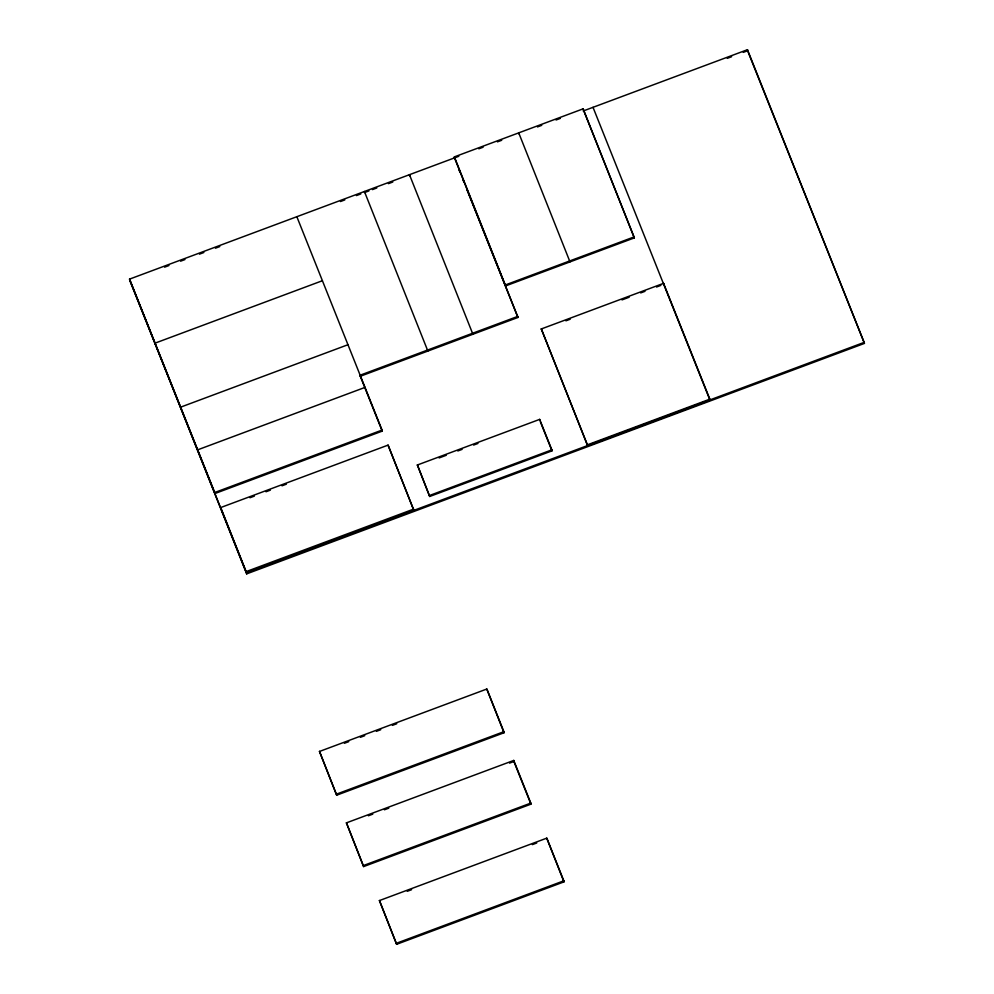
<?xml version="1.0" encoding="UTF-8"?>
<svg xmlns="http://www.w3.org/2000/svg" width="994" height="994" viewBox="0 0 994 994"><rect width="100%" height="100%" fill="white"/><g stroke="black" fill="none" stroke-linecap="round" stroke-linejoin="round"><path stroke-width="1.49" d="M454.382 156.878L583.08 108.855L634.346 237.889L505.635 285.899L454.382 156.878L454.656 158.941M583.205 110.98L747.463 49.7L864.482 343.39L246.674 573.873L129.518 279.128L458.806 156.282M478.822 148.814L483.109 147.211M497.41 141.869L501.709 140.278M537.456 126.934L541.742 125.331M556.044 120.001L560.343 118.398M164.582 267.162L168.955 265.535M180.585 261.186L184.959 259.558M199.446 254.153L203.869 252.501M215.437 248.189L219.798 246.562M340.445 201.546L344.806 199.918M356.436 195.582L360.797 193.954M368.923 190.923L364.562 192.55L364.413 191.494L427.867 351.056M372.427 189.618L376.788 187.99M388.418 183.654L392.779 182.026M727.26 58.348L731.621 56.72M743.251 52.384L747.612 50.756L747.463 49.7M322.404 280.718L155.089 343.141L155.226 344.197M505.511 284.905L634.209 236.883M347.975 344.719L180.647 407.142L180.796 408.211M517.812 316.39L360.151 375.21L360.288 376.266L517.961 317.446L454.507 157.884M541.308 328.952L663.582 283.34L709.84 399.166L709.977 400.172L587.702 445.784L541.308 328.952L587.702 445.784M565.897 320.826L570.208 319.223M621.995 299.902L629.19 297.218M640.695 292.919L645.007 291.317M656.525 287.017L660.836 285.415M382.056 430.079L382.205 431.135L214.878 493.558L214.741 492.502L382.056 430.079L296.846 216.704M220.743 507.536L388.07 445.113L413.777 510.183L246.45 572.606L220.743 507.536L220.892 508.593M249.991 497.745L254.352 496.118M265.994 491.769L270.356 490.141M281.998 485.805L286.359 484.177M417.393 464.993L539.667 419.381L551.844 449.86L551.981 450.866L429.706 496.478L417.393 464.993L429.706 496.478M439.112 457.948L446.306 455.264M457.812 450.978L462.123 449.363M473.629 445.063L477.952 443.461M429.57 495.484L551.844 449.86M246.313 571.55L413.628 509.127M587.566 444.778L709.84 399.166M246.674 573.873L246.537 572.805L864.333 342.321M319.496 751.452L486.824 689.028L503.871 731.696L504.008 732.764L336.693 795.188L319.496 751.452L336.693 795.188M344.384 743.276L348.745 741.648M360.387 737.312L364.748 735.684M376.391 731.336L380.752 729.708M392.394 725.371L396.755 723.744M336.544 794.119L503.871 731.696M346.434 822.858L513.749 760.435L530.796 803.102L530.933 804.158L363.618 866.582L346.434 822.858L363.618 866.582M368.401 815.776L372.762 814.148M384.405 809.799L388.766 808.172M509.537 763.119L513.898 761.491L513.749 760.435M363.469 865.525L530.796 803.102M379.447 900.564L546.775 838.141L563.809 880.821L563.958 881.877L396.643 944.3L379.447 900.564L396.643 944.3M407.242 891.307L411.603 889.68M532.362 844.627L536.735 842.999M396.494 943.244L563.809 880.821M748.184 52.197L863.898 341.948M593.02 107.327L709.977 400.172M634.346 237.889L583.08 108.855M458.681 169.03L459.837 171.912M462.707 179.119L463.863 182.001M466.745 189.195L517.961 317.446M540.363 421.767L551.981 450.866M563.958 881.877L546.775 838.141M504.008 732.764L486.824 689.028M360.052 375.657L382.205 431.135M413.777 510.183L388.07 445.113M513.898 761.491L530.933 804.158M129.518 279.128L214.741 492.502M129.667 280.184L246.537 572.805M663.582 283.34L663.719 284.334M569.997 261.894L518.731 132.873L518.868 133.867M539.667 419.381L539.804 420.387M472.908 334.257L409.466 174.683L409.603 175.752M365.158 388.455L365.022 387.399L197.694 449.822L197.843 450.878"/></g></svg>
